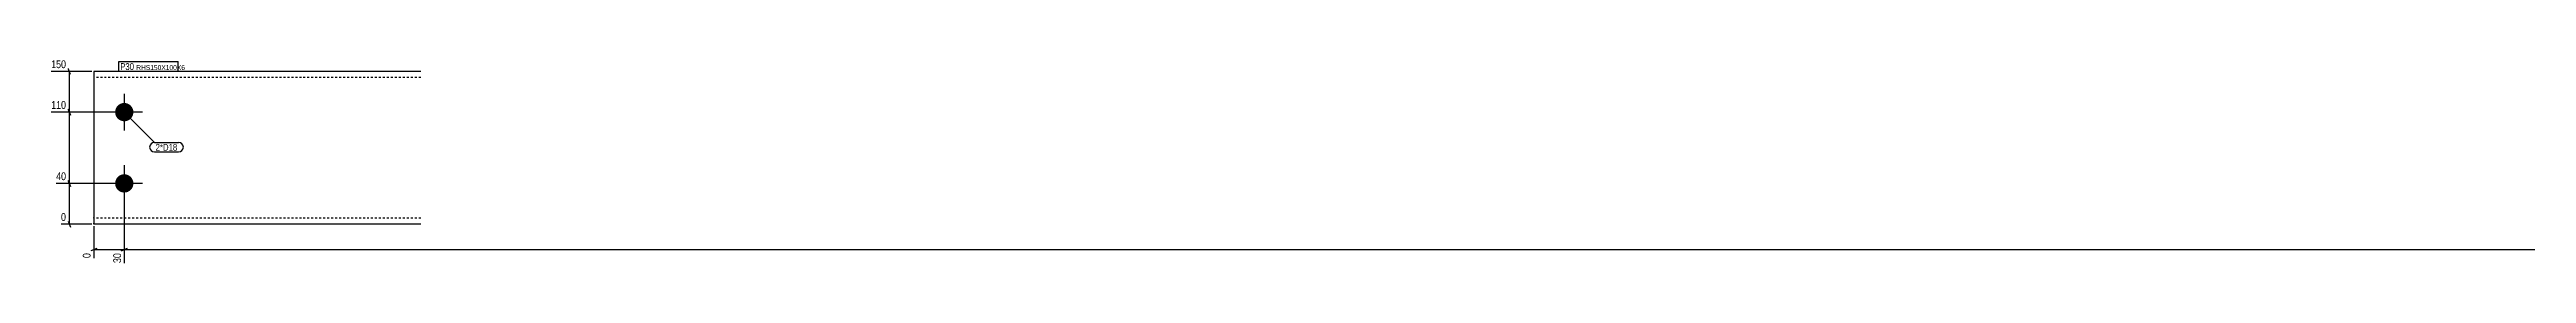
# Model space of a CAD drawing. Header units: millimetres. Extents: x 4 to 15344, y 4 to 217.
# Drawn here: x 4 to 2444, y 14 to 217 of the extents above; entities that cross this region are included whole.
import ezdxf

# ---------------------------------------------------------------- set-up
doc = ezdxf.new("R2010")
doc.units = ezdxf.units.MM
doc.linetypes.add('DXK_LINE_DOT2', pattern=[3.9198, 1.9599, -1.9599])
for name, color, linetype in [('MÅLSÆTNING', 7, 'Continuous'), ('STÅL', 7, 'Continuous'), ('TEKST', 7, 'Continuous')]:
    doc.layers.add(name, color=color, linetype=linetype)
doc.styles.add('Arial Narrow', font='ARIALN.TTF', dxfattribs={"height": 0.2})

msp = doc.modelspace()

# ---------------------------------------------------------------- hatches: boundary and pattern name
at = {"layer": 'STÅL', "linetype": 'Continuous'}
for points in [[(78, 154.9, -1), (78, 172.9, -1)], [(78, 84.9, -1), (78, 102.9, -1)]]:
    msp.add_hatch(color=3, dxfattribs=at).paths.add_polyline_path(points)

# ---------------------------------------------------------------- linework, layer by layer
at = {"layer": 'MÅLSÆTNING', "color": 7, "linetype": 'Continuous'}
for p, q in [((46, 203.9), (6, 203.9)), ((25.2, 200.9), (22.8, 206.9)), ((24, 163.9), (24, 203.9)), ((76, 163.9), (6, 163.9)), ((76, 163.9), (6, 163.9)), ((22.8, 166.9), (25.2, 160.9)), ((25.2, 160.9), (22.8, 166.9)), ((24, 93.9), (24, 163.9)), ((76, 93.9), (10.9, 93.9)), ((76, 93.9), (10.9, 93.9)), ((22.8, 96.9), (25.2, 90.9)), ((25.2, 90.9), (22.8, 96.9)), ((24, 53.9), (24, 93.9)), ((78, 91.9), (78, 15.7)), ((78, 91.9), (78, 15.7)), ((46.1, 53.9), (15.7, 53.9)), ((22.8, 56.9), (25.2, 50.9)), ((48, 51.9), (48, 20.6)), ((51, 30.1), (45, 27.7)), ((48, 28.9), (78, 28.9)), ((81, 30.1), (75, 27.7)), ((75, 27.7), (81, 30.1)), ((78, 28.9), (4808, 28.9))]:
    msp.add_line(p, q, dxfattribs=at)
at = {"layer": 'STÅL', "color": 2, "linetype": 'Continuous'}
for p, q in [((370, 203.9), (48, 203.9)), ((48, 203.9), (48.1, 54.8)), ((48.1, 53.9), (48.1, 54.8)), ((370, 53.9), (48.1, 53.9))]:
    msp.add_line(p, q, dxfattribs=at)
at = {"layer": 'STÅL', "color": 7, "linetype": 'DXK_LINE_DOT2'}
for p, q in [((370, 197.9), (48, 197.9)), ((48.1, 59.9), (48.1, 60.4)), ((370, 59.9), (48.1, 59.9))]:
    msp.add_line(p, q, dxfattribs=at)
at = {"layer": 'STÅL', "color": 3, "linetype": 'Continuous'}
for p, q in [((78, 181.9), (78, 145.9)), ((96, 163.9), (60, 163.9)), ((78, 111.9), (78, 75.9)), ((96, 93.9), (60, 93.9))]:
    msp.add_line(p, q, dxfattribs=at)

# ---------------------------------------------------------------- wipeouts: each hides what was drawn before it
at = {"color": 0}
msp.add_wipeout([(130.3, 126), (130.3, 133), (108.9, 133), (108.9, 126)], dxfattribs=at).dxf.layer = 'TEKST'

# ---------------------------------------------------------------- next in the draw order: wipeouts: each hides what was drawn before it
at = {"color": 0, "linetype": 'Continuous'}
for points in [[(22.2, 205.5), (22.2, 216.7), (4.4, 216.7), (4.4, 205.5)], [(22.2, 165.5), (22.2, 176.7), (4.4, 176.7), (4.4, 165.5)], [(22.2, 95.5), (22.2, 106.7), (9.3, 106.7), (9.3, 95.5)], [(22.2, 55.5), (22.2, 66.7), (14.1, 66.7), (14.1, 55.5)], [(46.4, 27.1), (35.2, 27.1), (35.2, 19), (46.4, 19)], [(76.4, 27.1), (65.2, 27.1), (65.2, 14.1), (76.4, 14.1)]]:
    msp.add_wipeout(points, dxfattribs=at).dxf.layer = 'MÅLSÆTNING'
at = {"color": 0}
for points in [[(87.7, 205.3), (87.7, 212.3), (74, 212.3), (74, 205.3)], [(130.3, 126), (130.3, 133), (108.9, 133), (108.9, 126)]]:
    msp.add_wipeout(points, dxfattribs=at).dxf.layer = 'TEKST'

# ---------------------------------------------------------------- next in the draw order: linework, layer by layer
at = {"layer": 'TEKST', "color": 7, "linetype": 'Continuous'}
for p, q in [((78, 163.9), (107.7, 134.2)), ((107.7, 134.2), (131.5, 134.2)), ((107.7, 124.8), (131.5, 124.8))]:
    msp.add_line(p, q, dxfattribs=at)
for centre, start, end in [((107.7, 129.5), 90, 270), ((131.5, 129.5), 270, 90)]:
    msp.add_arc(centre, 4.7, start, end, dxfattribs=at)

# ---------------------------------------------------------------- next in the draw order: texts
at = {"layer": 'MÅLSÆTNING', "color": 3, "linetype": 'Continuous', "style": 'Arial Narrow'}
for s, p in [('150', (6, 207.1)), ('110', (6, 167.1)), ('40', (10.9, 97.1)), ('0', (15.7, 57.1))]:
    msp.add_text(s, height=7.64, dxfattribs=at).set_placement(p)
for s, p in [('0', (44.8, 20.6)), ('30', (74.8, 15.7))]:
    msp.add_text(s, height=7.64, rotation=90.0002, dxfattribs=at).set_placement(p)
at = {"layer": 'TEKST', "color": 3, "style": 'Arial Narrow'}
msp.add_text('2*D18', height=6.68, dxfattribs=at).set_placement((108.9, 126))

# ---------------------------------------------------------------- next in the draw order: wipeouts: each hides what was drawn before it
at = {"color": 0}
msp.add_wipeout([(87.7, 205.3), (87.7, 212.3), (74, 212.3), (74, 205.3)], dxfattribs=at).dxf.layer = 'TEKST'

# ---------------------------------------------------------------- next in the draw order: linework, layer by layer
at = {"layer": 'TEKST', "color": 7, "linetype": 'Continuous'}
msp.add_line((72.8, 204.1), (72.8, 213.5), dxfattribs=at)

# ---------------------------------------------------------------- next in the draw order: wipeouts: each hides what was drawn before it
at = {"color": 0}
msp.add_wipeout([(130, 205.3), (130, 210.3), (89.8, 210.3), (89.8, 205.3)], dxfattribs=at).dxf.layer = 'TEKST'

# ---------------------------------------------------------------- next in the draw order: wipeouts: each hides what was drawn before it
msp.add_wipeout([(130, 205.3), (130, 210.3), (89.8, 210.3), (89.8, 205.3)], dxfattribs=at).dxf.layer = 'TEKST'

# ---------------------------------------------------------------- next in the draw order: linework, layer by layer
at = {"layer": 'TEKST', "color": 7, "linetype": 'Continuous'}
for p, q in [((72.8, 213.5), (131.2, 213.5)), ((72.8, 204.1), (131.2, 204.1)), ((131.2, 204.1), (131.2, 213.5))]:
    msp.add_line(p, q, dxfattribs=at)

# ---------------------------------------------------------------- next in the draw order: texts
at = {"layer": 'TEKST', "color": 3, "style": 'Arial Narrow'}
for s, height, p in [('P30', 6.68, (74, 205.3)), ('RHS150X100X6', 4.772, (89.8, 205.3))]:
    msp.add_text(s, height=height, dxfattribs=at).set_placement(p)

doc.saveas('drawing.dxf')
